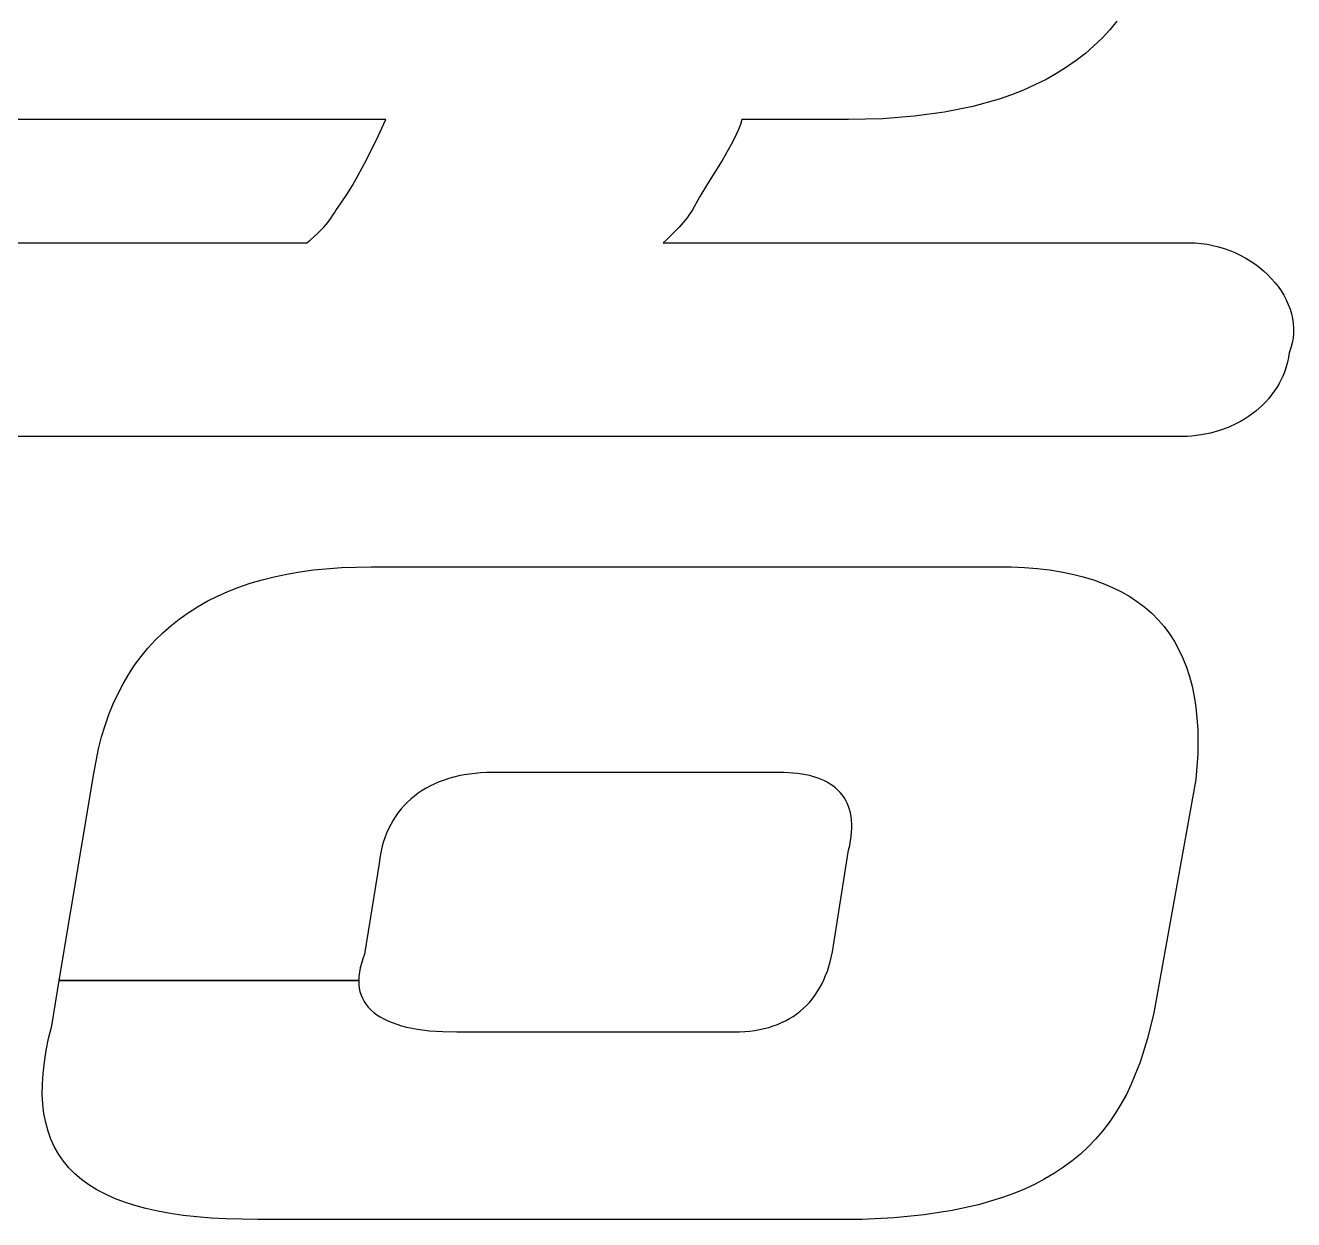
# Model space of a CAD drawing. Header units: millimetres. Extents: x 6 to 276, y -192 to -5.
# Drawn here: x 123.072 to 125.458, y -191.094 to -188.848 of the extents above; entities that cross this region are included whole.
import ezdxf

# ---------------------------------------------------------------- set-up
doc = ezdxf.new("R2010")
doc.units = ezdxf.units.MM
doc.layers.add('BLUETHIRTYONE', color=171, linetype='CONTINUOUS')
doc.layers.add('RED', color=14, linetype='CONTINUOUS')

msp = doc.modelspace()

# ---------------------------------------------------------------- linework, layer by layer
at = {"layer": 'BLUETHIRTYONE', "linetype": 'CONTINUOUS'}
for p, q in [((125.1251, -188.8399), (125.1116, -188.8562)), ((125.0972, -188.8718), (125.0819, -188.8867)), ((125.1116, -188.8562), (125.0972, -188.8718)), ((125.0819, -188.8867), (125.0657, -188.9008)), ((125.0485, -188.9141), (125.0305, -188.9267)), ((125.0657, -188.9008), (125.0485, -188.9141)), ((125.0115, -188.9386), (124.9917, -188.9497)), ((125.0305, -188.9267), (125.0115, -188.9386)), ((124.9493, -188.9696), (124.9268, -188.9785)), ((124.9709, -188.96), (124.9493, -188.9696)), ((124.9917, -188.9497), (124.9709, -188.96)), ((124.9033, -188.9866), (124.8538, -189.0004)), ((124.9268, -188.9785), (124.9033, -188.9866)), ((124.744, -189.019), (124.6839, -189.0236)), ((124.8007, -189.0112), (124.744, -189.019)), ((124.8538, -189.0004), (124.8007, -189.0112)), ((123.7497, -189.0252), (122.305, -189.0252)), ((123.7354, -189.0561), (123.7497, -189.0252)), ((124.4168, -189.0344), (124.4132, -189.0437)), ((124.4198, -189.0252), (124.4168, -189.0344)), ((124.6203, -189.0252), (124.4198, -189.0252)), ((124.6839, -189.0236), (124.6203, -189.0252)), ((123.7221, -189.0836), (123.7354, -189.0561)), ((124.4046, -189.0626), (124.3996, -189.0721)), ((124.4091, -189.0531), (124.4046, -189.0626)), ((124.4132, -189.0437), (124.4091, -189.0531)), ((123.7097, -189.1081), (123.7221, -189.0836)), ((124.3941, -189.0819), (124.3823, -189.1021)), ((124.3996, -189.0721), (124.3941, -189.0819)), ((123.698, -189.1298), (123.7097, -189.1081)), ((124.3823, -189.1021), (124.3552, -189.1458)), ((123.6869, -189.1491), (123.698, -189.1298)), ((123.6763, -189.1664), (123.6869, -189.1491)), ((124.3552, -189.1458), (124.3407, -189.17)), ((123.6557, -189.196), (123.6659, -189.1819)), ((123.6659, -189.1819), (123.6763, -189.1664)), ((124.3407, -189.17), (124.3259, -189.196)), ((123.644, -189.2143), (123.6473, -189.2098)), ((123.6473, -189.2098), (123.6504, -189.2052)), ((123.6504, -189.2052), (123.6532, -189.2006)), ((123.6532, -189.2006), (123.6557, -189.196)), ((124.3165, -189.2098), (124.313, -189.2143)), ((124.3199, -189.2052), (124.3165, -189.2098)), ((124.323, -189.2006), (124.3199, -189.2052)), ((124.3259, -189.196), (124.323, -189.2006)), ((123.6256, -189.2353), (123.6294, -189.2313)), ((123.6294, -189.2313), (123.6332, -189.2273)), ((123.6332, -189.2273), (123.6369, -189.2231)), ((123.6369, -189.2231), (123.6405, -189.2187)), ((123.6405, -189.2187), (123.644, -189.2143)), ((124.298, -189.2313), (124.2942, -189.2353)), ((124.3018, -189.2273), (124.298, -189.2313)), ((124.3056, -189.2231), (124.3018, -189.2273)), ((124.3093, -189.2187), (124.3056, -189.2231)), ((124.313, -189.2143), (124.3093, -189.2187)), ((122.3843, -189.2567), (123.6015, -189.2567)), ((123.6015, -189.2567), (123.6075, -189.2519)), ((123.6075, -189.2519), (123.6143, -189.2459)), ((123.6143, -189.2459), (123.6217, -189.239)), ((123.6217, -189.239), (123.6256, -189.2353)), ((124.2769, -189.2519), (124.2716, -189.2567)), ((124.2716, -189.2567), (125.2612, -189.2567)), ((124.2833, -189.2459), (124.2769, -189.2519)), ((124.2904, -189.239), (124.2833, -189.2459)), ((124.2942, -189.2353), (124.2904, -189.239)), ((125.2612, -189.2567), (125.2725, -189.2571)), ((125.2725, -189.2571), (125.2837, -189.258)), ((125.2837, -189.258), (125.2948, -189.2595)), ((125.2948, -189.2595), (125.3057, -189.2617)), ((125.3057, -189.2617), (125.3164, -189.2643)), ((125.3164, -189.2643), (125.3269, -189.2675)), ((125.3269, -189.2675), (125.3372, -189.2712)), ((125.3372, -189.2712), (125.3472, -189.2754)), ((125.3472, -189.2754), (125.357, -189.2801)), ((125.357, -189.2801), (125.3664, -189.2852)), ((125.3664, -189.2852), (125.3755, -189.2907)), ((125.3755, -189.2907), (125.3843, -189.2967)), ((125.3843, -189.2967), (125.3927, -189.303)), ((125.3927, -189.303), (125.4007, -189.3096)), ((125.4007, -189.3096), (125.4083, -189.3166)), ((125.4083, -189.3166), (125.4154, -189.3239)), ((125.4154, -189.3239), (125.4221, -189.3314)), ((125.4221, -189.3314), (125.4282, -189.3393)), ((125.4282, -189.3393), (125.4339, -189.3473)), ((125.4339, -189.3473), (125.439, -189.3556)), ((125.439, -189.3556), (125.4435, -189.3641)), ((125.4435, -189.3641), (125.4475, -189.3727)), ((125.4475, -189.3727), (125.4508, -189.3815)), ((125.4508, -189.3815), (125.4535, -189.3904)), ((125.4535, -189.3904), (125.4555, -189.3995)), ((125.4555, -189.3995), (125.4569, -189.4086)), ((125.4569, -189.4086), (125.4575, -189.4177)), ((125.4575, -189.4177), (125.4574, -189.4269)), ((125.4548, -189.4453), (125.4524, -189.4545)), ((125.4565, -189.4361), (125.4548, -189.4453)), ((125.4574, -189.4269), (125.4565, -189.4361)), ((125.4491, -189.4636), (125.4477, -189.4726)), ((125.4524, -189.4545), (125.4491, -189.4636)), ((125.4435, -189.4899), (125.4407, -189.4982)), ((125.4458, -189.4813), (125.4435, -189.4899)), ((125.4477, -189.4726), (125.4458, -189.4813)), ((125.434, -189.5141), (125.43, -189.5217)), ((125.4376, -189.5062), (125.434, -189.5141)), ((125.4407, -189.4982), (125.4376, -189.5062)), ((125.416, -189.543), (125.4106, -189.5496)), ((125.421, -189.5362), (125.416, -189.543)), ((125.4257, -189.5291), (125.421, -189.5362)), ((125.43, -189.5217), (125.4257, -189.5291)), ((125.399, -189.5621), (125.3927, -189.5679)), ((125.4049, -189.556), (125.399, -189.5621)), ((125.4106, -189.5496), (125.4049, -189.556)), ((125.3652, -189.5883), (125.3577, -189.5927)), ((125.3724, -189.5836), (125.3652, -189.5883)), ((125.3794, -189.5787), (125.3724, -189.5836)), ((125.3862, -189.5734), (125.3794, -189.5787)), ((125.3927, -189.5679), (125.3862, -189.5734)), ((125.301, -189.6149), (125.2837, -189.6183)), ((125.3179, -189.6101), (125.301, -189.6149)), ((125.3343, -189.6041), (125.3179, -189.6101)), ((125.3501, -189.5968), (125.3343, -189.6041)), ((125.3577, -189.5927), (125.3501, -189.5968)), ((125.2487, -189.6211), (120.6619, -189.6211)), ((125.2575, -189.621), (125.2487, -189.6211)), ((125.2663, -189.6204), (125.2575, -189.621)), ((125.275, -189.6196), (125.2663, -189.6204)), ((125.2837, -189.6183), (125.275, -189.6196)), ((123.5638, -189.8799), (123.5883, -189.8757)), ((123.5883, -189.8757), (123.6136, -189.8722)), ((123.6136, -189.8722), (123.6665, -189.8675)), ((123.6665, -189.8675), (123.7225, -189.866)), ((123.7225, -189.866), (124.9, -189.866)), ((124.9, -189.866), (124.926, -189.8664)), ((124.926, -189.8664), (124.951, -189.8675)), ((124.951, -189.8675), (124.975, -189.8695)), ((124.975, -189.8695), (124.9981, -189.8722)), ((124.9981, -189.8722), (125.0203, -189.8757)), ((125.0203, -189.8757), (125.0415, -189.88)), ((123.4735, -189.9046), (123.4949, -189.8973)), ((123.4949, -189.8973), (123.5171, -189.8907)), ((123.5171, -189.8907), (123.5401, -189.8849)), ((123.5401, -189.8849), (123.5638, -189.8799)), ((125.0415, -189.88), (125.0618, -189.8851)), ((125.0618, -189.8851), (125.0811, -189.8909)), ((125.0811, -189.8909), (125.0995, -189.8975)), ((125.0995, -189.8975), (125.117, -189.9049)), ((123.4139, -189.9311), (123.433, -189.9215)), ((123.433, -189.9215), (123.4528, -189.9127)), ((123.4528, -189.9127), (123.4735, -189.9046)), ((125.117, -189.9049), (125.1336, -189.9131)), ((125.1336, -189.9131), (125.1493, -189.9221)), ((125.1493, -189.9221), (125.164, -189.9319)), ((123.3781, -189.9526), (123.3956, -189.9415)), ((123.3956, -189.9415), (123.4139, -189.9311)), ((125.164, -189.9319), (125.1778, -189.9424)), ((125.1778, -189.9424), (125.1907, -189.9537)), ((123.3454, -189.977), (123.3614, -189.9644)), ((123.3614, -189.9644), (123.3781, -189.9526)), ((125.1907, -189.9537), (125.2027, -189.9658)), ((125.2027, -189.9658), (125.2138, -189.9787)), ((123.3159, -190.0045), (123.3302, -189.9904)), ((123.3302, -189.9904), (123.3454, -189.977)), ((125.2138, -189.9787), (125.224, -189.9924)), ((125.224, -189.9924), (125.2333, -190.0069)), ((123.2894, -190.0349), (123.3023, -190.0193)), ((123.3023, -190.0193), (123.3159, -190.0045)), ((125.2333, -190.0069), (125.2417, -190.0221)), ((123.2774, -190.0513), (123.2894, -190.0349)), ((125.2417, -190.0221), (125.2492, -190.0382)), ((125.2492, -190.0382), (125.2558, -190.055)), ((123.2557, -190.0862), (123.2662, -190.0683)), ((123.2662, -190.0683), (123.2774, -190.0513)), ((125.2558, -190.055), (125.2616, -190.0726)), ((123.2461, -190.1047), (123.2557, -190.0862)), ((125.2616, -190.0726), (125.2664, -190.091)), ((125.2664, -190.091), (125.2704, -190.1101)), ((123.2372, -190.124), (123.2461, -190.1047)), ((125.2704, -190.1101), (125.2735, -190.1301)), ((123.2291, -190.144), (123.2372, -190.124)), ((125.2735, -190.1301), (125.2757, -190.1509)), ((123.2218, -190.1648), (123.2291, -190.144)), ((125.2757, -190.1509), (125.277, -190.1724)), ((123.2096, -190.2085), (123.2153, -190.1862)), ((123.2153, -190.1862), (123.2218, -190.1648)), ((125.277, -190.1724), (125.2771, -190.2178)), ((123.2006, -190.255), (123.2096, -190.2085)), ((125.2771, -190.2178), (125.2737, -190.2664)), ((123.1355, -190.6442), (123.2006, -190.255)), ((123.8873, -190.2595), (123.8777, -190.2617)), ((123.8972, -190.2576), (123.8873, -190.2595)), ((123.9073, -190.256), (123.8972, -190.2576)), ((123.9176, -190.2547), (123.9073, -190.256)), ((123.9282, -190.2539), (123.9176, -190.2547)), ((123.9391, -190.2533), (123.9282, -190.2539)), ((123.9501, -190.2531), (123.9391, -190.2533)), ((124.4992, -190.2531), (123.9501, -190.2531)), ((124.5079, -190.2535), (124.4992, -190.2531)), ((124.5163, -190.254), (124.5079, -190.2535)), ((124.5245, -190.2549), (124.5163, -190.254)), ((124.5324, -190.256), (124.5245, -190.2549)), ((124.54, -190.2574), (124.5324, -190.256)), ((124.5474, -190.259), (124.54, -190.2574)), ((124.5545, -190.261), (124.5474, -190.259)), ((123.8258, -190.2825), (123.8181, -190.2871)), ((123.8337, -190.2782), (123.8258, -190.2825)), ((123.842, -190.2742), (123.8337, -190.2782)), ((123.8505, -190.2706), (123.842, -190.2742)), ((123.8593, -190.2673), (123.8505, -190.2706)), ((123.8684, -190.2644), (123.8593, -190.2673)), ((123.8777, -190.2617), (123.8684, -190.2644)), ((124.5612, -190.2632), (124.5545, -190.261)), ((124.5677, -190.2656), (124.5612, -190.2632)), ((124.5739, -190.2684), (124.5677, -190.2656)), ((124.5798, -190.2714), (124.5739, -190.2684)), ((124.5854, -190.2747), (124.5798, -190.2714)), ((124.5906, -190.2783), (124.5854, -190.2747)), ((124.5955, -190.2821), (124.5906, -190.2783)), ((124.6001, -190.2862), (124.5955, -190.2821)), ((125.2737, -190.2664), (125.1944, -190.7049)), ((123.797, -190.3029), (123.7905, -190.3088)), ((123.8037, -190.2973), (123.797, -190.3029)), ((123.8108, -190.292), (123.8037, -190.2973)), ((123.8181, -190.2871), (123.8108, -190.292)), ((124.6043, -190.2906), (124.6001, -190.2862)), ((124.6082, -190.2953), (124.6043, -190.2906)), ((124.6118, -190.3003), (124.6082, -190.2953)), ((124.6149, -190.3055), (124.6118, -190.3003)), ((124.6177, -190.311), (124.6149, -190.3055)), ((123.7732, -190.3284), (123.7681, -190.3356)), ((123.7787, -190.3215), (123.7732, -190.3284)), ((123.7844, -190.315), (123.7787, -190.3215)), ((123.7905, -190.3088), (123.7844, -190.315)), ((124.6202, -190.3168), (124.6177, -190.311)), ((124.6222, -190.3229), (124.6202, -190.3168)), ((124.6239, -190.3292), (124.6222, -190.3229)), ((124.6251, -190.3359), (124.6239, -190.3292)), ((123.759, -190.3508), (123.7549, -190.3589)), ((123.7634, -190.343), (123.759, -190.3508)), ((123.7681, -190.3356), (123.7634, -190.343)), ((124.626, -190.3428), (124.6251, -190.3359)), ((124.6264, -190.35), (124.626, -190.3428)), ((124.6265, -190.3575), (124.6264, -190.35)), ((123.748, -190.376), (123.745, -190.385)), ((123.7513, -190.3673), (123.748, -190.376)), ((123.7549, -190.3589), (123.7513, -190.3673)), ((124.6241, -190.3817), (124.6253, -190.3734)), ((124.6253, -190.3734), (124.6261, -190.3653)), ((124.6261, -190.3653), (124.6265, -190.3575)), ((123.7425, -190.3943), (123.7403, -190.4039)), ((123.745, -190.385), (123.7425, -190.3943)), ((124.5931, -190.5701), (124.6203, -190.3993)), ((124.6203, -190.3993), (124.6224, -190.3904)), ((124.6224, -190.3904), (124.6241, -190.3817)), ((123.7372, -190.424), (123.71, -190.5948)), ((123.7385, -190.4138), (123.7372, -190.424)), ((123.7403, -190.4039), (123.7385, -190.4138)), ((124.5859, -190.609), (124.5901, -190.5902)), ((124.5901, -190.5902), (124.5931, -190.5701)), ((123.7038, -190.6124), (123.7016, -190.6207)), ((123.7066, -190.6037), (123.7038, -190.6124)), ((123.71, -190.5948), (123.7066, -190.6037)), ((124.5833, -190.618), (124.5859, -190.609)), ((123.6991, -190.6367), (123.6988, -190.6442)), ((123.7001, -190.6288), (123.6991, -190.6367)), ((123.7016, -190.6207), (123.7001, -190.6288)), ((124.5737, -190.6432), (124.5772, -190.6351)), ((124.5772, -190.6351), (124.5804, -190.6267)), ((124.5804, -190.6267), (124.5833, -190.618)), ((123.1213, -190.7295), (123.1355, -190.6442)), ((123.1355, -190.6442), (123.6988, -190.6442)), ((123.6988, -190.6442), (123.1355, -190.6442)), ((123.6988, -190.6442), (123.699, -190.6515)), ((123.699, -190.6515), (123.6998, -190.6584)), ((123.6998, -190.6584), (123.7012, -190.6651)), ((123.7012, -190.6651), (123.7032, -190.6716)), ((124.5615, -190.6657), (124.5659, -190.6585)), ((124.5659, -190.6585), (124.5699, -190.651)), ((124.5699, -190.651), (124.5737, -190.6432)), ((123.7032, -190.6716), (123.7057, -190.6777)), ((123.7057, -190.6777), (123.7089, -190.6836)), ((123.7089, -190.6836), (123.7126, -190.6891)), ((124.541, -190.6912), (124.5466, -190.6853)), ((124.5466, -190.6853), (124.5518, -190.6791)), ((124.5518, -190.6791), (124.5568, -190.6725)), ((124.5568, -190.6725), (124.5615, -190.6657)), ((123.7126, -190.6891), (123.7168, -190.6944)), ((123.7168, -190.6944), (123.7216, -190.6994)), ((123.7216, -190.6994), (123.727, -190.7041)), ((123.727, -190.7041), (123.7329, -190.7086)), ((123.7329, -190.7086), (123.7393, -190.7127)), ((123.7393, -190.7127), (123.7463, -190.7166)), ((124.5091, -190.7159), (124.516, -190.7116)), ((124.516, -190.7116), (124.5227, -190.707)), ((124.5227, -190.707), (124.5291, -190.7021)), ((124.5291, -190.7021), (124.5352, -190.6968)), ((124.5352, -190.6968), (124.541, -190.6912)), ((125.1944, -190.7049), (125.1829, -190.7532)), ((123.1156, -190.7531), (123.1213, -190.7295)), ((123.7463, -190.7166), (123.7538, -190.7202)), ((123.7538, -190.7202), (123.7618, -190.7235)), ((123.7618, -190.7235), (123.7704, -190.7265)), ((123.7704, -190.7265), (123.7794, -190.7292)), ((123.7794, -190.7292), (123.789, -190.7317)), ((123.789, -190.7317), (123.8096, -190.7357)), ((123.8096, -190.7357), (123.8323, -190.7386)), ((124.444, -190.7381), (124.453, -190.7365)), ((124.453, -190.7365), (124.4618, -190.7346)), ((124.4618, -190.7346), (124.4703, -190.7323)), ((124.4703, -190.7323), (124.4786, -190.7297)), ((124.4786, -190.7297), (124.4866, -190.7268)), ((124.4866, -190.7268), (124.4944, -190.7235)), ((124.4944, -190.7235), (124.5019, -190.7198)), ((124.5019, -190.7198), (124.5091, -190.7159)), ((123.111, -190.7758), (123.1156, -190.7531)), ((123.8323, -190.7386), (123.8568, -190.7403)), ((123.8568, -190.7403), (123.8833, -190.7409)), ((123.8833, -190.7409), (124.4052, -190.7409)), ((124.4052, -190.7409), (124.4153, -190.7407)), ((124.4153, -190.7407), (124.4251, -190.7402)), ((124.4251, -190.7402), (124.4346, -190.7393)), ((124.4346, -190.7393), (124.444, -190.7381)), ((125.1829, -190.7532), (125.1689, -190.7979)), ((123.1075, -190.7977), (123.111, -190.7758)), ((123.1051, -190.8188), (123.1075, -190.7977)), ((125.1689, -190.7979), (125.1522, -190.8392)), ((123.1038, -190.8389), (123.1051, -190.8188)), ((123.1037, -190.8583), (123.1038, -190.8389)), ((125.1522, -190.8392), (125.1428, -190.8585)), ((123.1047, -190.8768), (123.1037, -190.8583)), ((123.1068, -190.8946), (123.1047, -190.8768)), ((125.1327, -190.8769), (125.1218, -190.8946)), ((125.1428, -190.8585), (125.1327, -190.8769)), ((123.11, -190.9115), (123.1068, -190.8946)), ((125.1218, -190.8946), (125.1103, -190.9114)), ((123.1145, -190.9276), (123.11, -190.9115)), ((125.098, -190.9274), (125.0849, -190.9426)), ((125.1103, -190.9114), (125.098, -190.9274)), ((123.12, -190.9429), (123.1145, -190.9276)), ((123.1267, -190.9574), (123.12, -190.9429)), ((125.0849, -190.9426), (125.071, -190.957)), ((123.1346, -190.9712), (123.1267, -190.9574)), ((123.1436, -190.9842), (123.1346, -190.9712)), ((125.0564, -190.9706), (125.041, -190.9834)), ((125.071, -190.957), (125.0564, -190.9706)), ((123.1538, -190.9964), (123.1436, -190.9842)), ((123.1651, -191.0078), (123.1538, -190.9964)), ((125.0248, -190.9955), (125.0077, -191.0068)), ((125.041, -190.9834), (125.0248, -190.9955)), ((123.1776, -191.0185), (123.1651, -191.0078)), ((123.1913, -191.0285), (123.1776, -191.0185)), ((124.9898, -191.0174), (124.9711, -191.0272)), ((125.0077, -191.0068), (124.9898, -191.0174)), ((123.2062, -191.0377), (123.1913, -191.0285)), ((123.2223, -191.0462), (123.2062, -191.0377)), ((123.2396, -191.054), (123.2223, -191.0462)), ((124.9311, -191.0448), (124.9097, -191.0525)), ((124.9515, -191.0364), (124.9311, -191.0448)), ((124.9711, -191.0272), (124.9515, -191.0364)), ((123.2581, -191.061), (123.2396, -191.054)), ((123.2777, -191.0674), (123.2581, -191.061)), ((123.2986, -191.073), (123.2777, -191.0674)), ((124.8644, -191.066), (124.8154, -191.0767)), ((124.9097, -191.0525), (124.8644, -191.066)), ((123.3207, -191.078), (123.2986, -191.073)), ((123.344, -191.0823), (123.3207, -191.078)), ((123.3685, -191.0859), (123.344, -191.0823)), ((123.3943, -191.0888), (123.3685, -191.0859)), ((123.4212, -191.091), (123.3943, -191.0888)), ((123.4494, -191.0927), (123.4212, -191.091)), ((123.5096, -191.0939), (123.4494, -191.0927)), ((124.6453, -191.0939), (123.5096, -191.0939)), ((124.7059, -191.0906), (124.6453, -191.0939)), ((124.7626, -191.0849), (124.7059, -191.0906)), ((124.8154, -191.0767), (124.7626, -191.0849))]:
    msp.add_line(p, q, dxfattribs=at)
at = {"layer": 'RED', "linetype": 'CONTINUOUS'}
for p, q in [((125.1251, -188.8399), (125.1116, -188.8562)), ((125.0972, -188.8718), (125.0819, -188.8867)), ((125.1116, -188.8562), (125.0972, -188.8718)), ((125.0819, -188.8867), (125.0657, -188.9008)), ((125.0485, -188.9141), (125.0305, -188.9267)), ((125.0657, -188.9008), (125.0485, -188.9141)), ((125.0115, -188.9386), (124.9917, -188.9497)), ((125.0305, -188.9267), (125.0115, -188.9386)), ((124.9493, -188.9696), (124.9268, -188.9785)), ((124.9709, -188.96), (124.9493, -188.9696)), ((124.9917, -188.9497), (124.9709, -188.96)), ((124.9033, -188.9866), (124.8538, -189.0004)), ((124.9268, -188.9785), (124.9033, -188.9866)), ((124.744, -189.019), (124.6839, -189.0236)), ((124.8007, -189.0112), (124.744, -189.019)), ((124.8538, -189.0004), (124.8007, -189.0112)), ((123.7497, -189.0252), (122.305, -189.0252)), ((123.7354, -189.0561), (123.7497, -189.0252)), ((124.4168, -189.0344), (124.4132, -189.0437)), ((124.4198, -189.0252), (124.4168, -189.0344)), ((124.6203, -189.0252), (124.4198, -189.0252)), ((124.6839, -189.0236), (124.6203, -189.0252)), ((123.7221, -189.0836), (123.7354, -189.0561)), ((124.4046, -189.0626), (124.3996, -189.0721)), ((124.4091, -189.0531), (124.4046, -189.0626)), ((124.4132, -189.0437), (124.4091, -189.0531)), ((123.7097, -189.1081), (123.7221, -189.0836)), ((124.3941, -189.0819), (124.3823, -189.1021)), ((124.3996, -189.0721), (124.3941, -189.0819)), ((123.698, -189.1298), (123.7097, -189.1081)), ((124.3823, -189.1021), (124.3552, -189.1458)), ((123.6869, -189.1491), (123.698, -189.1298)), ((123.6763, -189.1664), (123.6869, -189.1491)), ((124.3552, -189.1458), (124.3407, -189.17)), ((123.6557, -189.196), (123.6659, -189.1819)), ((123.6659, -189.1819), (123.6763, -189.1664)), ((124.3407, -189.17), (124.3259, -189.196)), ((123.644, -189.2143), (123.6473, -189.2098)), ((123.6473, -189.2098), (123.6504, -189.2052)), ((123.6504, -189.2052), (123.6532, -189.2006)), ((123.6532, -189.2006), (123.6557, -189.196)), ((124.3165, -189.2098), (124.313, -189.2143)), ((124.3199, -189.2052), (124.3165, -189.2098)), ((124.323, -189.2006), (124.3199, -189.2052)), ((124.3259, -189.196), (124.323, -189.2006)), ((123.6256, -189.2353), (123.6294, -189.2313)), ((123.6294, -189.2313), (123.6332, -189.2273)), ((123.6332, -189.2273), (123.6369, -189.2231)), ((123.6369, -189.2231), (123.6405, -189.2187)), ((123.6405, -189.2187), (123.644, -189.2143)), ((124.298, -189.2313), (124.2942, -189.2353)), ((124.3018, -189.2273), (124.298, -189.2313)), ((124.3056, -189.2231), (124.3018, -189.2273)), ((124.3093, -189.2187), (124.3056, -189.2231)), ((124.313, -189.2143), (124.3093, -189.2187)), ((122.3843, -189.2567), (123.6015, -189.2567)), ((123.6015, -189.2567), (123.6075, -189.2519)), ((123.6075, -189.2519), (123.6143, -189.2459)), ((123.6143, -189.2459), (123.6217, -189.239)), ((123.6217, -189.239), (123.6256, -189.2353)), ((124.2769, -189.2519), (124.2716, -189.2567)), ((124.2716, -189.2567), (125.2612, -189.2567)), ((124.2833, -189.2459), (124.2769, -189.2519)), ((124.2904, -189.239), (124.2833, -189.2459)), ((124.2942, -189.2353), (124.2904, -189.239)), ((125.2612, -189.2567), (125.2725, -189.2571)), ((125.2725, -189.2571), (125.2837, -189.258)), ((125.2837, -189.258), (125.2948, -189.2595)), ((125.2948, -189.2595), (125.3057, -189.2617)), ((125.3057, -189.2617), (125.3164, -189.2643)), ((125.3164, -189.2643), (125.3269, -189.2675)), ((125.3269, -189.2675), (125.3372, -189.2712)), ((125.3372, -189.2712), (125.3472, -189.2754)), ((125.3472, -189.2754), (125.357, -189.2801)), ((125.357, -189.2801), (125.3664, -189.2852)), ((125.3664, -189.2852), (125.3755, -189.2907)), ((125.3755, -189.2907), (125.3843, -189.2967)), ((125.3843, -189.2967), (125.3927, -189.303)), ((125.3927, -189.303), (125.4007, -189.3096)), ((125.4007, -189.3096), (125.4083, -189.3166)), ((125.4083, -189.3166), (125.4154, -189.3239)), ((125.4154, -189.3239), (125.4221, -189.3314)), ((125.4221, -189.3314), (125.4282, -189.3393)), ((125.4282, -189.3393), (125.4339, -189.3473)), ((125.4339, -189.3473), (125.439, -189.3556)), ((125.439, -189.3556), (125.4435, -189.3641)), ((125.4435, -189.3641), (125.4475, -189.3727)), ((125.4475, -189.3727), (125.4508, -189.3815)), ((125.4508, -189.3815), (125.4535, -189.3904)), ((125.4535, -189.3904), (125.4555, -189.3995)), ((125.4555, -189.3995), (125.4569, -189.4086)), ((125.4569, -189.4086), (125.4575, -189.4177)), ((125.4575, -189.4177), (125.4574, -189.4269)), ((125.4548, -189.4453), (125.4524, -189.4545)), ((125.4565, -189.4361), (125.4548, -189.4453)), ((125.4574, -189.4269), (125.4565, -189.4361)), ((125.4491, -189.4636), (125.4477, -189.4726)), ((125.4524, -189.4545), (125.4491, -189.4636)), ((125.4435, -189.4899), (125.4407, -189.4982)), ((125.4458, -189.4813), (125.4435, -189.4899)), ((125.4477, -189.4726), (125.4458, -189.4813)), ((125.434, -189.5141), (125.43, -189.5217)), ((125.4376, -189.5062), (125.434, -189.5141)), ((125.4407, -189.4982), (125.4376, -189.5062)), ((125.416, -189.543), (125.4106, -189.5496)), ((125.421, -189.5362), (125.416, -189.543)), ((125.4257, -189.5291), (125.421, -189.5362)), ((125.43, -189.5217), (125.4257, -189.5291)), ((125.399, -189.5621), (125.3927, -189.5679)), ((125.4049, -189.556), (125.399, -189.5621)), ((125.4106, -189.5496), (125.4049, -189.556)), ((125.3652, -189.5883), (125.3577, -189.5927)), ((125.3724, -189.5836), (125.3652, -189.5883)), ((125.3794, -189.5787), (125.3724, -189.5836)), ((125.3862, -189.5734), (125.3794, -189.5787)), ((125.3927, -189.5679), (125.3862, -189.5734)), ((125.301, -189.6149), (125.2837, -189.6183)), ((125.3179, -189.6101), (125.301, -189.6149)), ((125.3343, -189.6041), (125.3179, -189.6101)), ((125.3501, -189.5968), (125.3343, -189.6041)), ((125.3577, -189.5927), (125.3501, -189.5968)), ((125.2487, -189.6211), (120.6619, -189.6211)), ((125.2575, -189.621), (125.2487, -189.6211)), ((125.2663, -189.6204), (125.2575, -189.621)), ((125.275, -189.6196), (125.2663, -189.6204)), ((125.2837, -189.6183), (125.275, -189.6196)), ((123.5638, -189.8799), (123.5883, -189.8757)), ((123.5883, -189.8757), (123.6136, -189.8722)), ((123.6136, -189.8722), (123.6665, -189.8675)), ((123.6665, -189.8675), (123.7225, -189.866)), ((123.7225, -189.866), (124.9, -189.866)), ((124.9, -189.866), (124.926, -189.8664)), ((124.926, -189.8664), (124.951, -189.8675)), ((124.951, -189.8675), (124.975, -189.8695)), ((124.975, -189.8695), (124.9981, -189.8722)), ((124.9981, -189.8722), (125.0203, -189.8757)), ((125.0203, -189.8757), (125.0415, -189.88)), ((123.4735, -189.9046), (123.4949, -189.8973)), ((123.4949, -189.8973), (123.5171, -189.8907)), ((123.5171, -189.8907), (123.5401, -189.8849)), ((123.5401, -189.8849), (123.5638, -189.8799)), ((125.0415, -189.88), (125.0618, -189.8851)), ((125.0618, -189.8851), (125.0811, -189.8909)), ((125.0811, -189.8909), (125.0995, -189.8975)), ((125.0995, -189.8975), (125.117, -189.9049)), ((123.4139, -189.9311), (123.433, -189.9215)), ((123.433, -189.9215), (123.4528, -189.9127)), ((123.4528, -189.9127), (123.4735, -189.9046)), ((125.117, -189.9049), (125.1336, -189.9131)), ((125.1336, -189.9131), (125.1493, -189.9221)), ((125.1493, -189.9221), (125.164, -189.9319)), ((123.3781, -189.9526), (123.3956, -189.9415)), ((123.3956, -189.9415), (123.4139, -189.9311)), ((125.164, -189.9319), (125.1778, -189.9424)), ((125.1778, -189.9424), (125.1907, -189.9537)), ((123.3454, -189.977), (123.3614, -189.9644)), ((123.3614, -189.9644), (123.3781, -189.9526)), ((125.1907, -189.9537), (125.2027, -189.9658)), ((125.2027, -189.9658), (125.2138, -189.9787)), ((123.3159, -190.0045), (123.3302, -189.9904)), ((123.3302, -189.9904), (123.3454, -189.977)), ((125.2138, -189.9787), (125.224, -189.9924)), ((125.224, -189.9924), (125.2333, -190.0069)), ((123.2894, -190.0349), (123.3023, -190.0193)), ((123.3023, -190.0193), (123.3159, -190.0045)), ((125.2333, -190.0069), (125.2417, -190.0221)), ((123.2774, -190.0513), (123.2894, -190.0349)), ((125.2417, -190.0221), (125.2492, -190.0382)), ((125.2492, -190.0382), (125.2558, -190.055)), ((123.2557, -190.0862), (123.2662, -190.0683)), ((123.2662, -190.0683), (123.2774, -190.0513)), ((125.2558, -190.055), (125.2616, -190.0726)), ((123.2461, -190.1047), (123.2557, -190.0862)), ((125.2616, -190.0726), (125.2664, -190.091)), ((125.2664, -190.091), (125.2704, -190.1101)), ((123.2372, -190.124), (123.2461, -190.1047)), ((125.2704, -190.1101), (125.2735, -190.1301)), ((123.2291, -190.144), (123.2372, -190.124)), ((125.2735, -190.1301), (125.2757, -190.1509)), ((123.2218, -190.1648), (123.2291, -190.144)), ((125.2757, -190.1509), (125.277, -190.1724)), ((123.2096, -190.2085), (123.2153, -190.1862)), ((123.2153, -190.1862), (123.2218, -190.1648)), ((125.277, -190.1724), (125.2771, -190.2178)), ((123.2006, -190.255), (123.2096, -190.2085)), ((125.2771, -190.2178), (125.2737, -190.2664)), ((123.1355, -190.6442), (123.2006, -190.255)), ((123.8873, -190.2595), (123.8777, -190.2617)), ((123.8972, -190.2576), (123.8873, -190.2595)), ((123.9073, -190.256), (123.8972, -190.2576)), ((123.9176, -190.2547), (123.9073, -190.256)), ((123.9282, -190.2539), (123.9176, -190.2547)), ((123.9391, -190.2533), (123.9282, -190.2539)), ((123.9501, -190.2531), (123.9391, -190.2533)), ((124.4992, -190.2531), (123.9501, -190.2531)), ((124.5079, -190.2535), (124.4992, -190.2531)), ((124.5163, -190.254), (124.5079, -190.2535)), ((124.5245, -190.2549), (124.5163, -190.254)), ((124.5324, -190.256), (124.5245, -190.2549)), ((124.54, -190.2574), (124.5324, -190.256)), ((124.5474, -190.259), (124.54, -190.2574)), ((124.5545, -190.261), (124.5474, -190.259)), ((123.8258, -190.2825), (123.8181, -190.2871)), ((123.8337, -190.2782), (123.8258, -190.2825)), ((123.842, -190.2742), (123.8337, -190.2782)), ((123.8505, -190.2706), (123.842, -190.2742)), ((123.8593, -190.2673), (123.8505, -190.2706)), ((123.8684, -190.2644), (123.8593, -190.2673)), ((123.8777, -190.2617), (123.8684, -190.2644)), ((124.5612, -190.2632), (124.5545, -190.261)), ((124.5677, -190.2656), (124.5612, -190.2632)), ((124.5739, -190.2684), (124.5677, -190.2656)), ((124.5798, -190.2714), (124.5739, -190.2684)), ((124.5854, -190.2747), (124.5798, -190.2714)), ((124.5906, -190.2783), (124.5854, -190.2747)), ((124.5955, -190.2821), (124.5906, -190.2783)), ((124.6001, -190.2862), (124.5955, -190.2821)), ((125.2737, -190.2664), (125.1944, -190.7049)), ((123.797, -190.3029), (123.7905, -190.3088)), ((123.8037, -190.2973), (123.797, -190.3029)), ((123.8108, -190.292), (123.8037, -190.2973)), ((123.8181, -190.2871), (123.8108, -190.292)), ((124.6043, -190.2906), (124.6001, -190.2862)), ((124.6082, -190.2953), (124.6043, -190.2906)), ((124.6118, -190.3003), (124.6082, -190.2953)), ((124.6149, -190.3055), (124.6118, -190.3003)), ((124.6177, -190.311), (124.6149, -190.3055)), ((123.7732, -190.3284), (123.7681, -190.3356)), ((123.7787, -190.3215), (123.7732, -190.3284)), ((123.7844, -190.315), (123.7787, -190.3215)), ((123.7905, -190.3088), (123.7844, -190.315)), ((124.6202, -190.3168), (124.6177, -190.311)), ((124.6222, -190.3229), (124.6202, -190.3168)), ((124.6239, -190.3292), (124.6222, -190.3229)), ((124.6251, -190.3359), (124.6239, -190.3292)), ((123.759, -190.3508), (123.7549, -190.3589)), ((123.7634, -190.343), (123.759, -190.3508)), ((123.7681, -190.3356), (123.7634, -190.343)), ((124.626, -190.3428), (124.6251, -190.3359)), ((124.6264, -190.35), (124.626, -190.3428)), ((124.6265, -190.3575), (124.6264, -190.35)), ((123.748, -190.376), (123.745, -190.385)), ((123.7513, -190.3673), (123.748, -190.376)), ((123.7549, -190.3589), (123.7513, -190.3673)), ((124.6241, -190.3817), (124.6253, -190.3734)), ((124.6253, -190.3734), (124.6261, -190.3653)), ((124.6261, -190.3653), (124.6265, -190.3575)), ((123.7425, -190.3943), (123.7403, -190.4039)), ((123.745, -190.385), (123.7425, -190.3943)), ((124.5931, -190.5701), (124.6203, -190.3993)), ((124.6203, -190.3993), (124.6224, -190.3904)), ((124.6224, -190.3904), (124.6241, -190.3817)), ((123.7372, -190.424), (123.71, -190.5948)), ((123.7385, -190.4138), (123.7372, -190.424)), ((123.7403, -190.4039), (123.7385, -190.4138)), ((124.5859, -190.609), (124.5901, -190.5902)), ((124.5901, -190.5902), (124.5931, -190.5701)), ((123.7038, -190.6124), (123.7016, -190.6207)), ((123.7066, -190.6037), (123.7038, -190.6124)), ((123.71, -190.5948), (123.7066, -190.6037)), ((124.5833, -190.618), (124.5859, -190.609)), ((123.6991, -190.6367), (123.6988, -190.6442)), ((123.7001, -190.6288), (123.6991, -190.6367)), ((123.7016, -190.6207), (123.7001, -190.6288)), ((124.5737, -190.6432), (124.5772, -190.6351)), ((124.5772, -190.6351), (124.5804, -190.6267)), ((124.5804, -190.6267), (124.5833, -190.618)), ((123.1213, -190.7295), (123.1355, -190.6442)), ((123.1355, -190.6442), (123.6988, -190.6442)), ((123.6988, -190.6442), (123.1355, -190.6442)), ((123.6988, -190.6442), (123.699, -190.6515)), ((123.699, -190.6515), (123.6998, -190.6584)), ((123.6998, -190.6584), (123.7012, -190.6651)), ((123.7012, -190.6651), (123.7032, -190.6716)), ((124.5615, -190.6657), (124.5659, -190.6585)), ((124.5659, -190.6585), (124.5699, -190.651)), ((124.5699, -190.651), (124.5737, -190.6432)), ((123.7032, -190.6716), (123.7057, -190.6777)), ((123.7057, -190.6777), (123.7089, -190.6836)), ((123.7089, -190.6836), (123.7126, -190.6891)), ((124.541, -190.6912), (124.5466, -190.6853)), ((124.5466, -190.6853), (124.5518, -190.6791)), ((124.5518, -190.6791), (124.5568, -190.6725)), ((124.5568, -190.6725), (124.5615, -190.6657)), ((123.7126, -190.6891), (123.7168, -190.6944)), ((123.7168, -190.6944), (123.7216, -190.6994)), ((123.7216, -190.6994), (123.727, -190.7041)), ((123.727, -190.7041), (123.7329, -190.7086)), ((123.7329, -190.7086), (123.7393, -190.7127)), ((123.7393, -190.7127), (123.7463, -190.7166)), ((124.5091, -190.7159), (124.516, -190.7116)), ((124.516, -190.7116), (124.5227, -190.707)), ((124.5227, -190.707), (124.5291, -190.7021)), ((124.5291, -190.7021), (124.5352, -190.6968)), ((124.5352, -190.6968), (124.541, -190.6912)), ((125.1944, -190.7049), (125.1829, -190.7532)), ((123.1156, -190.7531), (123.1213, -190.7295)), ((123.7463, -190.7166), (123.7538, -190.7202)), ((123.7538, -190.7202), (123.7618, -190.7235)), ((123.7618, -190.7235), (123.7704, -190.7265)), ((123.7704, -190.7265), (123.7794, -190.7292)), ((123.7794, -190.7292), (123.789, -190.7317)), ((123.789, -190.7317), (123.8096, -190.7357)), ((123.8096, -190.7357), (123.8323, -190.7386)), ((124.444, -190.7381), (124.453, -190.7365)), ((124.453, -190.7365), (124.4618, -190.7346)), ((124.4618, -190.7346), (124.4703, -190.7323)), ((124.4703, -190.7323), (124.4786, -190.7297)), ((124.4786, -190.7297), (124.4866, -190.7268)), ((124.4866, -190.7268), (124.4944, -190.7235)), ((124.4944, -190.7235), (124.5019, -190.7198)), ((124.5019, -190.7198), (124.5091, -190.7159)), ((123.111, -190.7758), (123.1156, -190.7531)), ((123.8323, -190.7386), (123.8568, -190.7403)), ((123.8568, -190.7403), (123.8833, -190.7409)), ((123.8833, -190.7409), (124.4052, -190.7409)), ((124.4052, -190.7409), (124.4153, -190.7407)), ((124.4153, -190.7407), (124.4251, -190.7402)), ((124.4251, -190.7402), (124.4346, -190.7393)), ((124.4346, -190.7393), (124.444, -190.7381)), ((125.1829, -190.7532), (125.1689, -190.7979)), ((123.1075, -190.7977), (123.111, -190.7758)), ((123.1051, -190.8188), (123.1075, -190.7977)), ((125.1689, -190.7979), (125.1522, -190.8392)), ((123.1038, -190.8389), (123.1051, -190.8188)), ((123.1037, -190.8583), (123.1038, -190.8389)), ((125.1522, -190.8392), (125.1428, -190.8585)), ((123.1047, -190.8768), (123.1037, -190.8583)), ((123.1068, -190.8946), (123.1047, -190.8768)), ((125.1327, -190.8769), (125.1218, -190.8946)), ((125.1428, -190.8585), (125.1327, -190.8769)), ((123.11, -190.9115), (123.1068, -190.8946)), ((125.1218, -190.8946), (125.1103, -190.9114)), ((123.1145, -190.9276), (123.11, -190.9115)), ((125.098, -190.9274), (125.0849, -190.9426)), ((125.1103, -190.9114), (125.098, -190.9274)), ((123.12, -190.9429), (123.1145, -190.9276)), ((123.1267, -190.9574), (123.12, -190.9429)), ((125.0849, -190.9426), (125.071, -190.957)), ((123.1346, -190.9712), (123.1267, -190.9574)), ((123.1436, -190.9842), (123.1346, -190.9712)), ((125.0564, -190.9706), (125.041, -190.9834)), ((125.071, -190.957), (125.0564, -190.9706)), ((123.1538, -190.9964), (123.1436, -190.9842)), ((123.1651, -191.0078), (123.1538, -190.9964)), ((125.0248, -190.9955), (125.0077, -191.0068)), ((125.041, -190.9834), (125.0248, -190.9955)), ((123.1776, -191.0185), (123.1651, -191.0078)), ((123.1913, -191.0285), (123.1776, -191.0185)), ((124.9898, -191.0174), (124.9711, -191.0272)), ((125.0077, -191.0068), (124.9898, -191.0174)), ((123.2062, -191.0377), (123.1913, -191.0285)), ((123.2223, -191.0462), (123.2062, -191.0377)), ((123.2396, -191.054), (123.2223, -191.0462)), ((124.9311, -191.0448), (124.9097, -191.0525)), ((124.9515, -191.0364), (124.9311, -191.0448)), ((124.9711, -191.0272), (124.9515, -191.0364)), ((123.2581, -191.061), (123.2396, -191.054)), ((123.2777, -191.0674), (123.2581, -191.061)), ((123.2986, -191.073), (123.2777, -191.0674)), ((124.8644, -191.066), (124.8154, -191.0767)), ((124.9097, -191.0525), (124.8644, -191.066)), ((123.3207, -191.078), (123.2986, -191.073)), ((123.344, -191.0823), (123.3207, -191.078)), ((123.3685, -191.0859), (123.344, -191.0823)), ((123.3943, -191.0888), (123.3685, -191.0859)), ((123.4212, -191.091), (123.3943, -191.0888)), ((123.4494, -191.0927), (123.4212, -191.091)), ((123.5096, -191.0939), (123.4494, -191.0927)), ((124.6453, -191.0939), (123.5096, -191.0939)), ((124.7059, -191.0906), (124.6453, -191.0939)), ((124.7626, -191.0849), (124.7059, -191.0906)), ((124.8154, -191.0767), (124.7626, -191.0849))]:
    msp.add_line(p, q, dxfattribs=at)

doc.saveas('drawing.dxf')
